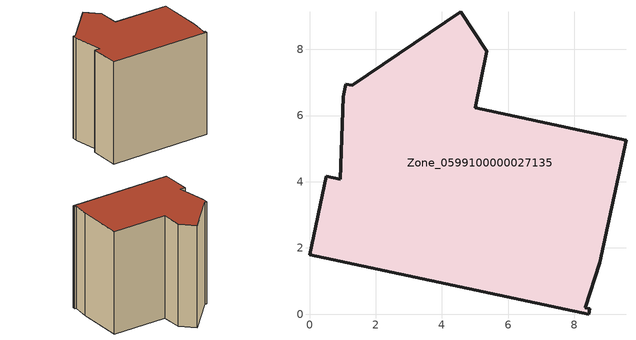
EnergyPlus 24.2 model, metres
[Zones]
Zone_0599100000027135
 floor ground (C_G): 8.77,1.56 8.33,0.19 8.47,0.17 8.43,0 0,1.8 0.51,4.17 0.92,4.08 1.02,6.58 1.1,6.94 1.29,6.92 4.57,9.13 5.35,7.95 5.01,6.24 9.56,5.25 z0
 wall outside (C_F): 5.01,6.24 5.35,7.95 4.57,9.13 1.29,6.92 1.1,6.94 1.02,6.58 0.92,4.08 0.51,4.17 0,1.8 8.43,0 8.47,0.17 8.33,0.19 8.77,1.56 9.56,5.25 5.01,6.24 z0:8.62
 roof outside (C_R): 8.77,1.56 9.56,5.25 5.01,6.24 5.35,7.95 4.57,9.13 1.29,6.92 1.1,6.94 1.02,6.58 0.92,4.08 0.51,4.17 0,1.8 8.43,0 8.47,0.17 8.33,0.19 z8.62
[BUILDING]
Pand.0599100000027135: North Axis=0; Terrain=City; Loads Convergence Tolerance Value=0.04; Temperature Convergence Tolerance Value=0.4; Solar Distribution=FullExterior; Maximum Number of Warmup Days=25; Minimum Number of Warmup Days=1
[Site:Location]
Rotterdam.The.Hague.AP_ZH_NLD Design_Conditions: Latitude=51.96; Longitude=4.45; Time Zone=1; Elevation=-4.5
[SITE:GROUNDTEMPERATURE:BUILDINGSURFACE]
18, 18, 18, 18, 18, 18, 18, 18, 18, 18, 18, 18
[MATERIAL] Thermal Absorptance=0.9; Solar Absorptance=0.7; Visible Absorptance=0.7
Name | Roughness | Thickness | Conductivity | Density | Specific Heat
G.TC.1975-1991 | MediumSmooth | 0.15 | 0.288461 | 540 | 1210
F.TC.1975-1991 | Rough | 0.3 | 0.230769 | 1920 | 840
R.TC.1975-1991 | MediumRough | 0.2 | 0.153846 | 1500 | 1000
[CONSTRUCTION]
C_G: G.TC.1975-1991
C_F: F.TC.1975-1991
C_R: R.TC.1975-1991
[ZONE]
Zone_0599100000027135: Type=1; Multiplier=1; Ceiling Height=Autocalculate; Volume=Autocalculate; Floor Area=autocalculate; Part of Total Floor Area=Yes
[ZONEINFILTRATION:DESIGNFLOWRATE]
Infil_Zone_0599100000027135: Zone or ZoneList or Space or SpaceList=Zone_0599100000027135; Schedule=AlwaysOn; Design Flow Rate Calculation Method=Flow/Area; Flow Rate per Floor Area=0.003; Constant Term Coefficient=1; Temperature Term Coefficient=0; Velocity Term Coefficient=0; Velocity Squared Term Coefficient=0
[HVACTEMPLATE:ZONE:IDEALLOADSAIRSYSTEM]
Zone_0599100000027135: Maximum Heating Supply Air Temperature=50; Minimum Cooling Supply Air Temperature=13; Maximum Heating Supply Air Humidity Ratio=0.0156; Minimum Cooling Supply Air Humidity Ratio=0.0077; Heating Limit=NoLimit; Cooling Limit=NoLimit; Dehumidification Control Type=ConstantSensibleHeatRatio; Cooling Sensible Heat Ratio=0.7; Dehumidification Setpoint=60; Humidification Control Type=None; Humidification Setpoint=30; Outdoor Air Method=None; Outdoor Air Flow Rate per Person=0.00944; Outdoor Air Flow Rate per Zone Floor Area=0; Outdoor Air Flow Rate per Zone=0; Demand Controlled Ventilation Type=None; Outdoor Air Economizer Type=NoEconomizer; Heat Recovery Type=None; Sensible Heat Recovery Effectiveness=0.7; Latent Heat Recovery Effectiveness=0.65
[ZONECONTROL:THERMOSTAT]
ThermostatControl_Zone_0599100000027135: Zone or ZoneList=Zone_0599100000027135; Control Type Schedule=DualSetpointControlType; Control 1=Thermostat_Zone_0599100000027135; Temperature Difference Between Cutout And Setpoint=0
[THERMOSTATSETPOINT:DUALSETPOINT]
Thermostat_Zone_0599100000027135: Heating Setpoint Temperature Schedule=HeatingSetpoint_Zone_0599100000027135; Cooling Setpoint Temperature Schedule=CoolingSetpoint_Zone_0599100000027135
[SCHEDULE:COMPACT]
HeatingSetpoint_Zone_0599100000027135: Through: 12/31, For: AllDays, Until: 24:00, 21
CoolingSetpoint_Zone_0599100000027135: Through: 12/31, For: AllDays, Until: 24:00, 24
DualSetpointControlType: Through: 12/31, For: AllDays, Until: 24:00, 4
AlwaysOn: Through: 12/31, For: AllDays, Until: 24:00, 1
